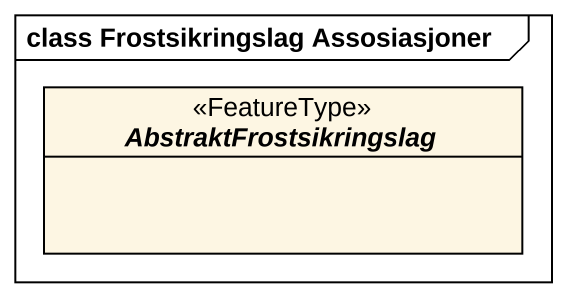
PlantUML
@startuml
mainframe class Frostsikringslag Assosiasjoner
hide circle
hide empty members
abstract class AbstraktFrostsikringslag <<FeatureType>>
@enduml
